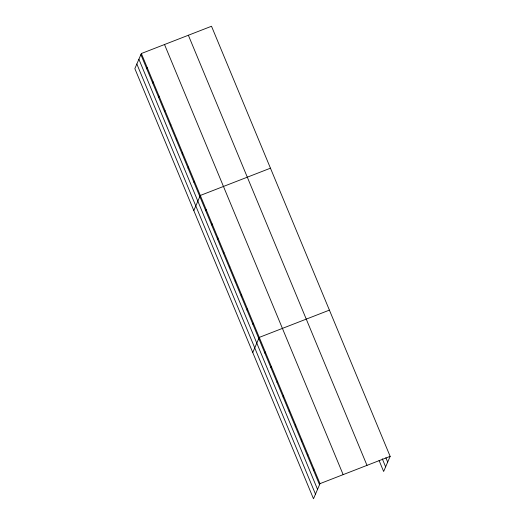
<?xml version="1.0" encoding="UTF-8"?>
<svg xmlns="http://www.w3.org/2000/svg" width="525" height="525" viewBox="0 0 525 525"><rect width="100%" height="100%" fill="white"/><g stroke="black" fill="none" stroke-linecap="round" stroke-linejoin="round"><path stroke-width="0.79" d="M141.363 53.524L134.853 68.637L313.491 498.75L320.001 483.637L390.147 456.363L211.509 26.25L141.363 53.524L320.001 483.637M146.783 68.814L147.263 67.718M152.683 83.009L153.156 81.907M158.576 97.204L159.049 96.101M164.469 111.392L164.942 110.296M170.369 125.587L170.842 124.491M176.262 139.781L176.735 138.685M182.155 153.976L182.628 152.88M188.048 168.171L188.527 167.075M193.948 182.365L194.421 181.263M193.804 210.577L200.314 195.457L270.46 168.184M205.734 210.748L206.207 209.652M211.634 224.943L212.107 223.847M217.527 239.137L218 238.042M223.42 253.332L223.893 252.236M229.313 267.527L229.786 266.424M235.213 281.722L235.686 280.619M241.106 295.91L241.579 294.814M246.999 310.104L247.472 309.008M252.899 324.299L253.372 323.203M252.755 352.511L259.265 337.398L329.411 310.124M264.863 353.115L265.335 352.019M270.939 367.743L271.412 366.64M277.01 382.364L277.482 381.268M283.087 396.992L283.559 395.889M289.157 411.613L289.629 410.517M295.234 426.234L295.706 425.138M301.304 440.862L301.777 439.76M307.381 455.483L307.853 454.387M313.451 470.111L313.924 469.009M390.147 456.363L383.637 471.476L379.083 460.51M385.855 457.702L387.68 462.085M382.285 458.811L385.626 466.85M188.363 35.247L366.995 465.36M164.515 44.52L343.147 474.633M140.89 54.62L319.528 484.733M138.902 59.246L317.533 489.359M136.848 64.011L315.486 494.123"/></g></svg>
